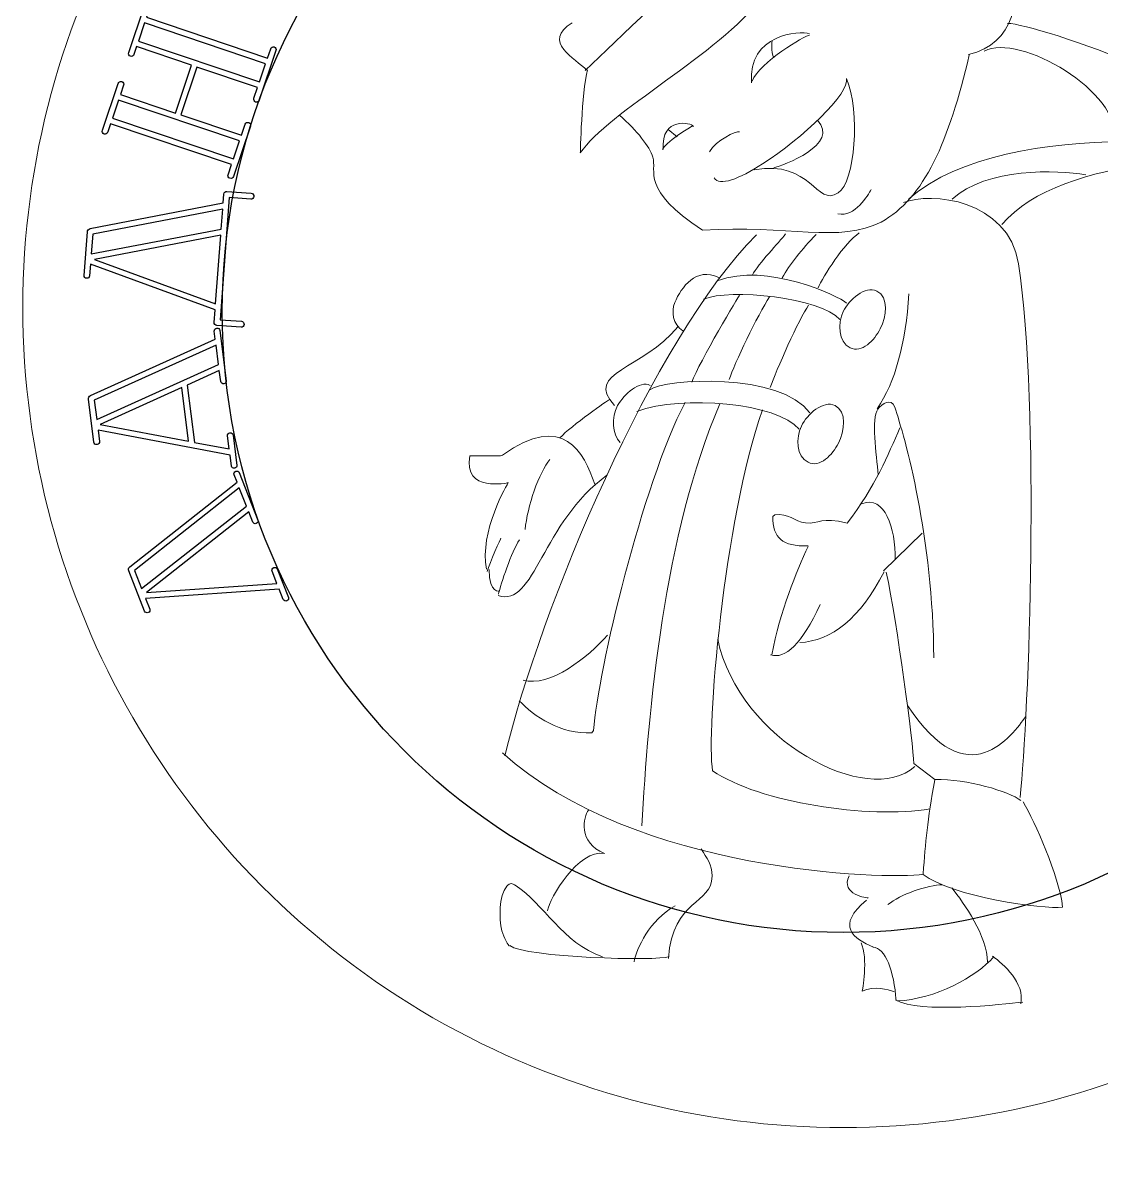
# Model space of a CAD drawing. Header units: millimetres. Extents: x -37.8 to 32.2, y 47.8 to 121.
# Drawn here: x -37.85 to 8.16, y 47.85 to 96.56 of the extents above; entities that cross this region are included whole.
import ezdxf

# ---------------------------------------------------------------- set-up
doc = ezdxf.new("R2010")
doc.units = ezdxf.units.MM
doc.header["$MEASUREMENT"] = 0
doc.layers.add('layer 1', color=7, linetype='Continuous')

msp = doc.modelspace()

# ---------------------------------------------------------------- linework, layer by layer
at = {"layer": 'layer 1', "color": 250}
msp.add_ellipse((-2.8405, 84.2364), major_axis=(0, 26.5), ratio=1, dxfattribs=at)
at = {"layer": 'layer 1', "lineweight": 9}
for points in [[(-37.8488, 84.4119), (-37.8488, 96.9162), (-31.1778, 108.4706), (-20.3488, 114.7228)], [(-13.8477, 94.5284), (-10.8969, 97.3666), (-4.4996, 103.6062), (0.1632, 106.0164)], [(0.3885, 99.011), (4.0151, 103.3359), (6.4028, 96.1052), (2.5059, 95.2041)], [(-14.0617, 91.0058), (-12.883, 92.7579), (-8.1018, 95.2556), (-6.3525, 97.6)], [(-14.4121, 96.5647), (-15.7341, 95.7524), (-14.2528, 95.0197), (-13.7909, 94.5418)], [(4.16, 96.5328), (5.4342, 96.5328), (14.4813, 93.3472), (15.5963, 90.9899)], [(-6.7507, 94.0003), (-6.9259, 96.055), (-4.696, 96.2621), (-4.2819, 96.0869)], [(-6.7348, 94.064), (-6.4083, 94.8843), (-4.473, 96.0232), (-4.2898, 96.0311)], [(3.1724, 95.3542), (4.6697, 96.1506), (9.034, 93.6021), (8.7473, 91.5633)], [(-5.8747, 95.8002), (-5.8747, 95.8002), (-5.9463, 95.3144), (-5.8109, 95.0675)], [(-1.232, 88.058), (0.6136, 89.0448), (1.679, 91.5293), (2.5353, 95.1949)], [(-13.759, 94.5578), (-14.0068, 93.5216), (-14.0617, 91.0058), (-14.0617, 91.0058)], [(-6.2872, 90.5364), (-4.5923, 91.6244), (-2.5242, 93.5709), (-2.7094, 94.1878)], [(-2.7094, 94.1878), (-2.1036, 92.7571), (-2.339, 89.7666), (-3.0554, 89.3015)], [(-12.3835, 92.6137), (-11.6365, 91.9538), (-11.1065, 91.2757), (-10.9675, 90.8292)], [(-10.5256, 91.1492), (-10.6212, 92.5827), (-9.3151, 92.296), (-9.2355, 92.1367)], [(-0.0395, 89.0546), (4.2178, 92.7714), (14.94, 91.1946), (15.6383, 90.9468)], [(-10.5495, 91.1571), (-10.5097, 91.3722), (-9.331, 92.1845), (-9.2434, 92.1526)], [(-5.8061, 90.3724), (-5.4457, 90.4512), (-2.9341, 91.3748), (-3.9477, 92.3997)], [(-10.3106, 92.0093), (-10.3106, 92.0093), (-9.9363, 91.6987), (-9.9363, 91.6987)], [(-8.5542, 91.0594), (-8.2675, 91.551), (-7.4166, 91.9492), (-7.2702, 91.9041)], [(-10.9675, 90.8292), (-10.7792, 90.2245), (-11.5273, 89.4494), (-8.8415, 87.7126)], [(-3.0554, 89.3015), (-4.0249, 88.6723), (-4.1704, 90.7351), (-6.6392, 90.2891)], [(3.925, 87.9509), (6.4704, 90.9918), (14.084, 90.8342), (15.5707, 90.9693)], [(-8.3515, 89.9444), (-8.1397, 89.5582), (-7.2771, 89.9008), (-6.2872, 90.5364)], [(1.8076, 89.0321), (3.2717, 90.3836), (6.2902, 90.2935), (7.5066, 90.0683)], [(-3.0713, 88.4096), (-2.3546, 88.2344), (-1.7652, 89.2219), (-1.6537, 89.4449)], [(4.6378, 86.2752), (4.1866, 89.0277), (0.8788, 89.3653), (-0.268, 88.8874)], [(-8.8415, 87.7126), (-5.2572, 87.936), (-2.9489, 87.1399), (-1.232, 88.058)], [(-17.2791, 65.2821), (-15.7703, 71.5624), (-10.9398, 83.1215), (-6.5436, 87.5176)], [(-6.7254, 85.7822), (-6.4551, 86.3003), (-5.5828, 87.1778), (-5.3013, 87.5495)], [(-5.4457, 85.6758), (-5.1303, 86.2502), (-4.6122, 86.8922), (-4.004, 87.5229)], [(-3.9139, 85.2478), (-3.7148, 85.7177), (-2.794, 87.1843), (-2.1569, 87.5905)], [(-8.2163, 85.5519), (-6.1138, 86.3483), (-3.048, 84.9131), (-2.6975, 84.5946)], [(4.7015, 63.4982), (5.0838, 67.0023), (5.5617, 80.0951), (4.6378, 86.2752)], [(-8.1524, 85.6859), (-9.124, 86.1637), (-9.7481, 85.2738), (-10.0319, 84.6187)], [(-8.7996, 84.7585), (-7.6846, 85.2523), (-3.8038, 84.824), (-2.9915, 83.9001)], [(-1.4069, 85.1125), (-1.9119, 85.3544), (-2.597, 84.7408), (-2.8404, 84.2364)], [(-9.2984, 81.221), (-8.9943, 82.0883), (-7.2651, 84.9466), (-7.2651, 84.9466)], [(-7.7076, 81.3322), (-7.5005, 82.0012), (-6.4875, 84.099), (-5.9863, 84.8649)], [(-1.2635, 83.5037), (-1.0061, 84.0215), (-0.8854, 84.8627), (-1.4069, 85.1125)], [(-0.0395, 85), (-0.1747, 82.8826), (-0.6252, 81.2157), (-1.3911, 80.0894)], [(-20.3488, 54.101), (-31.1778, 60.3532), (-37.8488, 71.9076), (-37.8488, 84.4119)], [(-10.0319, 84.6187), (-10.1942, 84.244), (-10.1115, 83.6949), (-9.6815, 83.4082)], [(-5.9637, 80.9905), (-5.7089, 81.7072), (-4.7335, 83.9311), (-4.3194, 84.5045)], [(-2.8404, 84.2364), (-3.0845, 83.7305), (-3.056, 82.9429), (-2.5537, 82.6914)], [(-12.6088, 80.2246), (-13.9017, 81.6812), (-11.4252, 81.714), (-9.8832, 83.6034)], [(-2.5537, 82.6914), (-2.0561, 82.4423), (-1.5112, 83.0055), (-1.2635, 83.5037)], [(-11.0996, 80.8899), (-10.4943, 81.3837), (-5.4849, 81.6613), (-4.2743, 79.9092)], [(-11.0831, 81.0827), (-11.5132, 81.3216), (-12.2132, 80.7023), (-12.4689, 80.2226)], [(-12.8341, 80.4724), (-12.8341, 80.4724), (-14.4559, 79.3686), (-14.9289, 78.8505)], [(-11.6476, 79.9738), (-9.7203, 80.6905), (-5.6327, 80.3418), (-4.7248, 79.2109)], [(-3.1944, 80.2252), (-3.6995, 80.4671), (-4.3846, 79.8535), (-4.628, 79.3492)], [(-1.3685, 80.0669), (-1.1913, 80.3001), (-0.7911, 80.5677), (-0.6477, 80.157)], [(-13.4422, 76.8683), (-13.9153, 78.2198), (-14.7713, 79.9768), (-17.3842, 78.1072)], [(-9.5904, 80.3598), (-11.4375, 76.7782), (-13.2964, 68.9527), (-13.4991, 66.3623)], [(-12.4689, 80.2226), (-12.7462, 79.7021), (-12.7078, 79.012), (-12.3574, 78.6457)], [(-8.1037, 80.3034), (-10.5012, 74.7621), (-11.1672, 67.1597), (-11.4375, 62.2942)], [(-6.291, 80.0443), (-7.9513, 75.3326), (-8.6893, 66.3038), (-8.419, 64.6369)], [(-3.0511, 78.6165), (-2.7937, 79.1342), (-2.673, 79.9755), (-3.1944, 80.2252)], [(-1.346, 77.2737), (-1.4361, 78.1522), (-1.6573, 79.6869), (-1.3685, 80.0669)], [(-0.6477, 80.157), (-0.21, 78.9036), (0.9967, 74.5481), (1.0192, 69.4574)], [(-4.628, 79.3492), (-4.8721, 78.8432), (-4.8435, 78.0557), (-4.3413, 77.8042)], [(-2.675, 75.2014), (-1.4586, 76.8007), (-0.9405, 78.1072), (-0.4225, 79.2785)], [(-4.3413, 77.8042), (-3.8437, 77.555), (-3.2988, 78.1182), (-3.0511, 78.6165)], [(-18.7808, 78.0846), (-19.0736, 76.4853), (-17.1364, 76.9358), (-17.1364, 76.9358)], [(-15.3569, 77.927), (-15.83, 77.3638), (-16.3255, 75.9222), (-16.4156, 74.9311)], [(-12.9242, 77.2512), (-15.6948, 75.269), (-16.0102, 71.5748), (-17.5644, 72.1154)], [(-17.1364, 76.9358), (-17.1364, 76.9358), (-18.3979, 74.8184), (-18.06, 73.2416)], [(-2.0443, 76.0348), (-1.0757, 76.4178), (-0.6027, 74.9987), (-0.6252, 73.6471)], [(-5.8511, 75.4942), (-5.8511, 75.4942), (-5.761, 75.5618), (-5.761, 75.5618)], [(-5.761, 75.5618), (-5.1754, 75.6519), (-4.9392, 75.2715), (-4.4468, 75.2173)], [(-4.4468, 75.2173), (-3.8645, 75.1532), (-3.79, 75.5055), (-2.675, 75.2014)], [(-4.3419, 74.2328), (-5.4457, 74.2103), (-5.8511, 74.5707), (-5.8511, 75.4942)], [(-17.4518, 74.5707), (-17.4518, 74.5707), (-17.9248, 73.5232), (-18.0375, 73.1403)], [(0.5236, 74.7734), (0.5236, 74.7734), (-1.1207, 73.1741), (-1.1207, 73.1741)], [(-16.6634, 74.4918), (-16.99, 74.0075), (-17.4631, 72.5884), (-17.5532, 72.1717)], [(-4.3419, 74.2103), (-4.8375, 73.1741), (-5.5358, 71.4171), (-5.8962, 69.5925)], [(-17.9474, 73.2304), (-17.9586, 72.1604), (-17.4969, 72.3181), (-17.4969, 72.3181)], [(-1.0982, 73.129), (-2.1119, 71.1468), (-3.3508, 70.1782), (-4.7023, 70.1106)], [(-1.0081, 73.1178), (-0.5463, 70.9666), (0.15, 65.7535), (0.165, 64.9457)], [(-3.8238, 71.7324), (-4.5897, 70.0656), (-5.333, 69.3673), (-5.9412, 69.5925)], [(-12.9016, 70.426), (-13.7126, 69.5024), (-15.3569, 68.1734), (-16.5057, 68.5113)], [(-8.2002, 70.2516), (-7.2923, 65.9351), (-1.7812, 63.0203), (0.2098, 64.8202)], [(-13.5774, 66.2587), (-14.8614, 66.1686), (-16.0614, 66.9761), (-16.6695, 67.6293)], [(-0.0958, 67.4301), (2.4834, 63.4543), (4.3755, 66.1799), (4.9499, 66.957)], [(-13.4991, 66.3623), (-13.4991, 66.3623), (-13.5774, 66.2587), (-13.5774, 66.2587)], [(-17.3842, 65.4027), (-11.7078, 60.2669), (-1.012, 59.9936), (0.5648, 60.2189)], [(0.165, 64.9457), (0.165, 64.9457), (1.0699, 64.2627), (1.0699, 64.2627)], [(-8.419, 64.6369), (-6.4368, 63.2853), (-1.7515, 62.5645), (0.8615, 63.015)], [(1.0642, 64.2539), (0.7545, 62.5082), (0.6588, 61.5959), (0.5687, 60.2444)], [(1.0699, 64.2627), (2.4477, 64.2866), (4.2237, 63.761), (4.7334, 63.3707)], [(-13.7112, 62.9566), (-13.9342, 62.6858), (-14.1732, 61.5709), (-13.0263, 61.109)], [(6.5173, 58.8153), (6.358, 60.1851), (5.3387, 62.4469), (4.829, 63.307)], [(-15.4633, 58.656), (-15.3837, 59.2135), (-14.1254, 61.3001), (-13.0423, 61.109)], [(-8.901, 61.3001), (-8.6621, 60.9019), (-8.4407, 60.6603), (-8.4391, 60.1374)], [(-8.4391, 60.1374), (-8.435, 58.9255), (-10.1115, 59.1976), (-10.3027, 56.6332)], [(-2.5849, 60.1543), (-2.999, 59.342), (-1.774, 59.2082), (-1.774, 59.2082)], [(0.5603, 60.217), (1.7708, 59.2613), (5.7209, 58.7198), (6.5173, 58.8153)], [(-17.4065, 57.8119), (-17.5308, 58.3362), (-17.5469, 59.2953), (-17.1995, 59.7073)], [(-17.1995, 59.7073), (-17.0575, 59.8757), (-16.9867, 59.842), (-16.8012, 59.7232)], [(-16.8012, 59.7232), (-15.6622, 58.994), (-14.8102, 57.2862), (-13.1219, 56.6969)], [(-0.937, 58.9268), (-0.4273, 59.3569), (0.7673, 59.771), (1.3885, 59.771)], [(1.7867, 59.6436), (2.3283, 58.9746), (3.2999, 57.5889), (3.3158, 56.4739)], [(-1.8449, 59.118), (-3.1828, 58.0349), (-2.4024, 57.4614), (-1.5582, 57.111)], [(-10.0159, 58.879), (-11.0991, 58.2738), (-11.6725, 57.0314), (-11.768, 56.4898)], [(-17.1039, 57.1588), (-17.1039, 57.1588), (-17.3356, 57.5123), (-17.4065, 57.8119)], [(-10.2708, 56.7128), (-10.7168, 56.4898), (-16.4668, 56.681), (-17.0721, 57.1747)], [(-2.0838, 57.3022), (-1.7652, 56.6491), (-2.036, 55.2315), (-2.036, 55.2315)], [(-1.5741, 57.111), (-1.0325, 57.0951), (-0.6821, 56.0916), (-0.5866, 54.8333)], [(-0.5388, 54.8174), (1.0699, 54.8811), (2.838, 55.8368), (3.5866, 56.7128)], [(3.5229, 56.7288), (4.0007, 56.3783), (4.9086, 55.5979), (4.7334, 54.69)], [(-2.036, 55.2315), (-1.4944, 55.4704), (-0.9529, 55.3112), (-0.6662, 55.1997)], [(-0.6184, 54.8652), (0.4169, 54.2599), (3.9848, 54.674), (4.813, 54.7696)], [(14.6512, 54.101), (3.8222, 47.8489), (-9.5198, 47.8489), (-20.3488, 54.101)]]:
    msp.add_open_spline(points, degree=3, dxfattribs=at)
at = {"layer": 'layer 1', "color": 250}
for points, knots in [([(-27.2724, 95.4475), (-27.2724, 95.4475), (-27.4081, 95.0466), (-27.4081, 95.0466), (-27.4081, 95.0466), (-27.4081, 95.0466), (-32.5729, 96.7941), (-32.5729, 96.7941), (-32.5729, 96.7941), (-32.5729, 96.7941), (-32.4481, 97.1629), (-32.4481, 97.1629), (-32.4481, 97.1629), (-32.4264, 97.2271), (-32.4556, 97.2995), (-32.5198, 97.3212), (-32.5198, 97.3212), (-32.5839, 97.3429), (-32.651, 97.3031), (-32.6727, 97.2389), (-32.6727, 97.2389), (-32.6727, 97.2389), (-33.3321, 95.29), (-33.3321, 95.29), (-33.3321, 95.29), (-33.3538, 95.2259), (-33.3247, 95.1535), (-33.2606, 95.1318), (-33.2606, 95.1318), (-33.1963, 95.11), (-33.1292, 95.1499), (-33.1075, 95.2141), (-33.1075, 95.2141), (-33.1075, 95.2141), (-32.9962, 95.5429), (-32.9962, 95.5429), (-32.9962, 95.5429), (-32.9962, 95.5429), (-30.6464, 94.7479), (-30.6464, 94.7479), (-30.6464, 94.7479), (-30.6464, 94.7479), (-31.3357, 92.7107), (-31.3357, 92.7107), (-31.3357, 92.7107), (-31.3357, 92.7107), (-33.6855, 93.5058), (-33.6855, 93.5058), (-33.6855, 93.5058), (-33.6855, 93.5058), (-33.5525, 93.8988), (-33.5525, 93.8988), (-33.5525, 93.8988), (-33.5308, 93.9629), (-33.5627, 94.0273), (-33.6269, 94.0491), (-33.6269, 94.0491), (-33.691, 94.0708), (-33.7554, 94.0389), (-33.7771, 93.9748), (-33.7771, 93.9748), (-33.7771, 93.9748), (-34.4528, 91.9778), (-34.4528, 91.9778), (-34.4528, 91.9778), (-34.4799, 91.8976), (-34.4481, 91.8332), (-34.384, 91.8115), (-34.384, 91.8115), (-34.3197, 91.7897), (-34.2553, 91.8216), (-34.2282, 91.9018), (-34.2282, 91.9018), (-34.2282, 91.9018), (-34.1088, 92.2547), (-34.1088, 92.2547), (-34.1088, 92.2547), (-34.1088, 92.2547), (-28.9439, 90.5072), (-28.9439, 90.5072), (-28.9439, 90.5072), (-28.9439, 90.5072), (-29.0905, 90.0741), (-29.0905, 90.0741), (-29.0905, 90.0741), (-29.1122, 90.0099), (-29.0803, 89.9455), (-29.0161, 89.9238), (-29.0161, 89.9238), (-28.9439, 89.8994), (-28.8876, 89.934), (-28.8659, 89.9981), (-28.8659, 89.9981), (-28.8659, 89.9981), (-28.1359, 92.1554), (-28.1359, 92.1554), (-28.1359, 92.1554), (-28.1142, 92.2197), (-28.138, 92.2813), (-28.2102, 92.3058), (-28.2102, 92.3058), (-28.2744, 92.3275), (-28.3388, 92.2957), (-28.3605, 92.2314), (-28.3605, 92.2314), (-28.3605, 92.2314), (-28.5206, 91.7583), (-28.5206, 91.7583), (-28.5206, 91.7583), (-28.5206, 91.7583), (-31.1111, 92.6347), (-31.1111, 92.6347), (-31.1111, 92.6347), (-31.1111, 92.6347), (-30.4218, 94.6719), (-30.4218, 94.6719), (-30.4218, 94.6719), (-30.4218, 94.6719), (-27.8314, 93.7954), (-27.8314, 93.7954), (-27.8314, 93.7954), (-27.8314, 93.7954), (-27.9861, 93.3382), (-27.9861, 93.3382), (-27.9861, 93.3382), (-28.0078, 93.2741), (-27.9787, 93.2016), (-27.9144, 93.1799), (-27.9144, 93.1799), (-27.8503, 93.1582), (-27.7832, 93.1981), (-27.7615, 93.2622), (-27.7615, 93.2622), (-27.7615, 93.2622), (-27.0478, 95.3716), (-27.0478, 95.3716), (-27.0478, 95.3716), (-27.0261, 95.4357), (-27.0552, 95.5081), (-27.1193, 95.5298), (-27.1193, 95.5298), (-27.1836, 95.5516), (-27.2507, 95.5117), (-27.2724, 95.4475)], [0, 0, 0, 0, 0.027027, 0.027027, 0.027027, 0.027027, 0.0540541, 0.0540541, 0.0540541, 0.0540541, 0.0810811, 0.0810811, 0.0810811, 0.0810811, 0.1081081, 0.1081081, 0.1081081, 0.1081081, 0.1351351, 0.1351351, 0.1351351, 0.1351351, 0.1621622, 0.1621622, 0.1621622, 0.1621622, 0.1891892, 0.1891892, 0.1891892, 0.1891892, 0.2162162, 0.2162162, 0.2162162, 0.2162162, 0.2432432, 0.2432432, 0.2432432, 0.2432432, 0.2702703, 0.2702703, 0.2702703, 0.2702703, 0.2972973, 0.2972973, 0.2972973, 0.2972973, 0.3243243, 0.3243243, 0.3243243, 0.3243243, 0.3513514, 0.3513514, 0.3513514, 0.3513514, 0.3783784, 0.3783784, 0.3783784, 0.3783784, 0.4054054, 0.4054054, 0.4054054, 0.4054054, 0.4324324, 0.4324324, 0.4324324, 0.4324324, 0.4594595, 0.4594595, 0.4594595, 0.4594595, 0.4864865, 0.4864865, 0.4864865, 0.4864865, 0.5135135, 0.5135135, 0.5135135, 0.5135135, 0.5405405, 0.5405405, 0.5405405, 0.5405405, 0.5675676, 0.5675676, 0.5675676, 0.5675676, 0.5945946, 0.5945946, 0.5945946, 0.5945946, 0.6216216, 0.6216216, 0.6216216, 0.6216216, 0.6486486, 0.6486486, 0.6486486, 0.6486486, 0.6756757, 0.6756757, 0.6756757, 0.6756757, 0.7027027, 0.7027027, 0.7027027, 0.7027027, 0.7297297, 0.7297297, 0.7297297, 0.7297297, 0.7567568, 0.7567568, 0.7567568, 0.7567568, 0.7837838, 0.7837838, 0.7837838, 0.7837838, 0.8108108, 0.8108108, 0.8108108, 0.8108108, 0.8378378, 0.8378378, 0.8378378, 0.8378378, 0.8648649, 0.8648649, 0.8648649, 0.8648649, 0.8918919, 0.8918919, 0.8918919, 0.8918919, 0.9189189, 0.9189189, 0.9189189, 0.9189189, 0.9459459, 0.9459459, 0.9459459, 0.9459459, 1, 1, 1, 1]), ([(-32.9148, 95.7835), (-32.9148, 95.7835), (-32.6543, 96.5535), (-32.6543, 96.5535), (-32.6543, 96.5535), (-32.6543, 96.5535), (-27.4895, 94.806), (-27.4895, 94.806), (-27.4895, 94.806), (-27.4895, 94.806), (-27.75, 94.036), (-27.75, 94.036), (-27.75, 94.036), (-27.75, 94.036), (-32.9148, 95.7835), (-32.9148, 95.7835)], [0, 0, 0, 0, 0.2, 0.2, 0.2, 0.2, 0.4, 0.4, 0.4, 0.4, 0.6, 0.6, 0.6, 0.6, 1, 1, 1, 1]), ([(-28.8625, 90.7478), (-28.8625, 90.7478), (-34.0274, 92.4953), (-34.0274, 92.4953), (-34.0274, 92.4953), (-34.0274, 92.4953), (-33.7669, 93.2652), (-33.7669, 93.2652), (-33.7669, 93.2652), (-33.7669, 93.2652), (-28.602, 91.5177), (-28.602, 91.5177), (-28.602, 91.5177), (-28.602, 91.5177), (-28.8625, 90.7478), (-28.8625, 90.7478)], [0, 0, 0, 0, 0.2, 0.2, 0.2, 0.2, 0.4, 0.4, 0.4, 0.4, 0.6, 0.6, 0.6, 0.6, 1, 1, 1, 1]), ([(-29.2661, 89.2525), (-29.2661, 89.2525), (-29.295, 88.8726), (-29.295, 88.8726), (-29.295, 88.8726), (-29.295, 88.8726), (-34.9739, 87.776), (-34.9739, 87.776), (-34.9739, 87.776), (-35.0512, 87.7649), (-35.0895, 87.7083), (-35.0946, 87.6408), (-35.0946, 87.6408), (-35.0946, 87.6408), (-35.2365, 85.775), (-35.2365, 85.775), (-35.2365, 85.775), (-35.241, 85.716), (-35.1942, 85.6615), (-35.1266, 85.6563), (-35.1266, 85.6563), (-35.059, 85.6512), (-35.0045, 85.698), (-35.0001, 85.757), (-35.0001, 85.757), (-35.0001, 85.757), (-34.9622, 86.2552), (-34.9622, 86.2552), (-34.9622, 86.2552), (-34.9622, 86.2552), (-29.6422, 84.3053), (-29.6422, 84.3053), (-29.6422, 84.3053), (-29.6422, 84.3053), (-29.6826, 83.7735), (-29.6826, 83.7735), (-29.6826, 83.7735), (-29.6852, 83.7398), (-29.6786, 83.7138), (-29.6552, 83.6865), (-29.6552, 83.6865), (-29.6318, 83.6593), (-29.5987, 83.6482), (-29.5733, 83.6463), (-29.5733, 83.6463), (-29.5733, 83.6463), (-28.5349, 83.5674), (-28.5349, 83.5674), (-28.5349, 83.5674), (-28.4674, 83.5622), (-28.4123, 83.6175), (-28.4071, 83.685), (-28.4071, 83.685), (-28.402, 83.7525), (-28.4482, 83.8155), (-28.5157, 83.8206), (-28.5157, 83.8206), (-28.5157, 83.8206), (-29.4359, 83.8906), (-29.4359, 83.8906), (-29.4359, 83.8906), (-29.4359, 83.8906), (-29.0399, 89.0996), (-29.0399, 89.0996), (-29.0399, 89.0996), (-29.0399, 89.0996), (-28.1197, 89.0296), (-28.1197, 89.0296), (-28.1197, 89.0296), (-28.0522, 89.0245), (-27.997, 89.0797), (-27.9919, 89.1473), (-27.9919, 89.1473), (-27.9868, 89.2148), (-28.0329, 89.2777), (-28.1004, 89.2829), (-28.1004, 89.2829), (-28.1004, 89.2829), (-29.1388, 89.3618), (-29.1388, 89.3618), (-29.1388, 89.3618), (-29.2064, 89.367), (-29.261, 89.3202), (-29.2661, 89.2525)], [0, 0, 0, 0, 0.0454545, 0.0454545, 0.0454545, 0.0454545, 0.0909091, 0.0909091, 0.0909091, 0.0909091, 0.1363636, 0.1363636, 0.1363636, 0.1363636, 0.1818182, 0.1818182, 0.1818182, 0.1818182, 0.2272727, 0.2272727, 0.2272727, 0.2272727, 0.2727273, 0.2727273, 0.2727273, 0.2727273, 0.3181818, 0.3181818, 0.3181818, 0.3181818, 0.3636364, 0.3636364, 0.3636364, 0.3636364, 0.4090909, 0.4090909, 0.4090909, 0.4090909, 0.4545455, 0.4545455, 0.4545455, 0.4545455, 0.5, 0.5, 0.5, 0.5, 0.5454545, 0.5454545, 0.5454545, 0.5454545, 0.5909091, 0.5909091, 0.5909091, 0.5909091, 0.6363636, 0.6363636, 0.6363636, 0.6363636, 0.6818182, 0.6818182, 0.6818182, 0.6818182, 0.7272727, 0.7272727, 0.7272727, 0.7272727, 0.7727273, 0.7727273, 0.7727273, 0.7727273, 0.8181818, 0.8181818, 0.8181818, 0.8181818, 0.8636364, 0.8636364, 0.8636364, 0.8636364, 0.9090909, 0.9090909, 0.9090909, 0.9090909, 1, 1, 1, 1]), ([(-34.8646, 87.5384), (-34.8646, 87.5384), (-29.3155, 88.6025), (-29.3155, 88.6025), (-29.3155, 88.6025), (-29.3155, 88.6025), (-29.3797, 87.7583), (-29.3797, 87.7583), (-29.3797, 87.7583), (-29.3797, 87.7583), (-34.9282, 86.7026), (-34.9282, 86.7026), (-34.9282, 86.7026), (-34.9282, 86.7026), (-34.8646, 87.5384), (-34.8646, 87.5384)], [0, 0, 0, 0, 0.2, 0.2, 0.2, 0.2, 0.4, 0.4, 0.4, 0.4, 0.6, 0.6, 0.6, 0.6, 1, 1, 1, 1]), ([(-34.7935, 86.4631), (-34.7935, 86.4631), (-29.3996, 87.4965), (-29.3996, 87.4965), (-29.3996, 87.4965), (-29.3996, 87.4965), (-29.6223, 84.5671), (-29.6223, 84.5671), (-29.6223, 84.5671), (-29.6223, 84.5671), (-34.7935, 86.4631), (-34.7935, 86.4631)], [0, 0, 0, 0, 0.25, 0.25, 0.25, 0.25, 0.5, 0.5, 0.5, 0.5, 1, 1, 1, 1]), ([(-29.6813, 83.4048), (-29.6813, 83.4048), (-29.6375, 83.0605), (-29.6375, 83.0605), (-29.6375, 83.0605), (-29.6375, 83.0605), (-34.9559, 80.6522), (-34.9559, 80.6522), (-34.9559, 80.6522), (-35.0283, 80.6174), (-35.0556, 80.5627), (-35.047, 80.4956), (-35.047, 80.4956), (-35.047, 80.4956), (-34.8133, 78.6562), (-34.8133, 78.6562), (-34.8133, 78.6562), (-34.8059, 78.5973), (-34.7491, 78.5533), (-34.6819, 78.5619), (-34.6819, 78.5619), (-34.6146, 78.5704), (-34.5706, 78.6272), (-34.5781, 78.686), (-34.5781, 78.686), (-34.5781, 78.686), (-34.64, 79.1732), (-34.64, 79.1732), (-34.64, 79.1732), (-34.64, 79.1732), (-29.009, 78.1134), (-29.009, 78.1134), (-29.009, 78.1134), (-29.009, 78.1134), (-28.9493, 77.643), (-28.9493, 77.643), (-28.9493, 77.643), (-28.9418, 77.5842), (-28.8766, 77.5413), (-28.8178, 77.5488), (-28.8178, 77.5488), (-28.7506, 77.5573), (-28.7066, 77.6141), (-28.7141, 77.6729), (-28.7141, 77.6729), (-28.7141, 77.6729), (-28.8784, 78.9663), (-28.8784, 78.9663), (-28.8784, 78.9663), (-28.8859, 79.0252), (-28.9427, 79.0691), (-29.0098, 79.0606), (-29.0098, 79.0606), (-29.0687, 79.0531), (-29.1211, 78.9953), (-29.1136, 78.9364), (-29.1136, 78.9364), (-29.1136, 78.9364), (-29.0421, 78.3738), (-29.0421, 78.3738), (-29.0421, 78.3738), (-29.0421, 78.3738), (-30.5286, 78.6543), (-30.5286, 78.6543), (-30.5286, 78.6543), (-30.5286, 78.6543), (-30.8381, 81.0901), (-30.8381, 81.0901), (-30.8381, 81.0901), (-30.8381, 81.0901), (-29.4668, 81.7166), (-29.4668, 81.7166), (-29.4668, 81.7166), (-29.4668, 81.7166), (-29.4071, 81.2463), (-29.4071, 81.2463), (-29.4071, 81.2463), (-29.3996, 81.1874), (-29.3344, 81.1445), (-29.2755, 81.152), (-29.2755, 81.152), (-29.2084, 81.1605), (-29.1644, 81.2173), (-29.1719, 81.2762), (-29.1719, 81.2762), (-29.1719, 81.2762), (-29.4461, 83.4347), (-29.4461, 83.4347), (-29.4461, 83.4347), (-29.4536, 83.4935), (-29.5104, 83.5375), (-29.5775, 83.529), (-29.5775, 83.529), (-29.6363, 83.5215), (-29.6888, 83.4637), (-29.6813, 83.4048)], [0, 0, 0, 0, 0.04, 0.04, 0.04, 0.04, 0.08, 0.08, 0.08, 0.08, 0.12, 0.12, 0.12, 0.12, 0.16, 0.16, 0.16, 0.16, 0.2, 0.2, 0.2, 0.2, 0.24, 0.24, 0.24, 0.24, 0.28, 0.28, 0.28, 0.28, 0.32, 0.32, 0.32, 0.32, 0.36, 0.36, 0.36, 0.36, 0.4, 0.4, 0.4, 0.4, 0.44, 0.44, 0.44, 0.44, 0.48, 0.48, 0.48, 0.48, 0.52, 0.52, 0.52, 0.52, 0.56, 0.56, 0.56, 0.56, 0.6, 0.6, 0.6, 0.6, 0.64, 0.64, 0.64, 0.64, 0.68, 0.68, 0.68, 0.68, 0.72, 0.72, 0.72, 0.72, 0.76, 0.76, 0.76, 0.76, 0.8, 0.8, 0.8, 0.8, 0.84, 0.84, 0.84, 0.84, 0.88, 0.88, 0.88, 0.88, 0.92, 0.92, 0.92, 0.92, 1, 1, 1, 1]), ([(-34.6976, 79.6268), (-34.6976, 79.6268), (-34.8022, 80.4499), (-34.8022, 80.4499), (-34.8022, 80.4499), (-34.8022, 80.4499), (-29.6045, 82.8001), (-29.6045, 82.8001), (-29.6045, 82.8001), (-29.6045, 82.8001), (-29.4999, 81.977), (-29.4999, 81.977), (-29.4999, 81.977), (-29.4999, 81.977), (-34.6976, 79.6268), (-34.6976, 79.6268)], [0, 0, 0, 0, 0.2, 0.2, 0.2, 0.2, 0.4, 0.4, 0.4, 0.4, 0.6, 0.6, 0.6, 0.6, 1, 1, 1, 1]), ([(-30.7734, 78.7), (-30.7734, 78.7), (-34.5428, 79.416), (-34.5428, 79.416), (-34.5428, 79.416), (-34.5428, 79.416), (-31.0647, 80.9929), (-31.0647, 80.9929), (-31.0647, 80.9929), (-31.0647, 80.9929), (-30.7734, 78.7), (-30.7734, 78.7)], [0, 0, 0, 0, 0.25, 0.25, 0.25, 0.25, 0.5, 0.5, 0.5, 0.5, 1, 1, 1, 1]), ([(-28.8349, 77.2744), (-28.8349, 77.2744), (-28.7076, 76.9514), (-28.7076, 76.9514), (-28.7076, 76.9514), (-28.7076, 76.9514), (-33.2832, 73.3452), (-33.2832, 73.3452), (-33.2832, 73.3452), (-33.3448, 73.2937), (-33.3577, 73.234), (-33.3329, 73.171), (-33.3329, 73.171), (-33.3329, 73.171), (-32.6527, 71.446), (-32.6527, 71.446), (-32.6527, 71.446), (-32.631, 71.3909), (-32.5651, 71.3622), (-32.5021, 71.3871), (-32.5021, 71.3871), (-32.439, 71.4119), (-32.4104, 71.4778), (-32.4321, 71.533), (-32.4321, 71.533), (-32.4321, 71.533), (-32.6154, 71.9977), (-32.6154, 71.9977), (-32.6154, 71.9977), (-32.6154, 71.9977), (-26.9094, 72.3909), (-26.9094, 72.3909), (-26.9094, 72.3909), (-26.9094, 72.3909), (-26.7355, 71.9499), (-26.7355, 71.9499), (-26.7355, 71.9499), (-26.7137, 71.8947), (-26.6399, 71.8692), (-26.5848, 71.891), (-26.5848, 71.891), (-26.5218, 71.9158), (-26.4932, 71.9817), (-26.5149, 72.0369), (-26.5149, 72.0369), (-26.5149, 72.0369), (-26.9932, 73.2498), (-26.9932, 73.2498), (-26.9932, 73.2498), (-27.0149, 73.3049), (-27.0808, 73.3336), (-27.1438, 73.3087), (-27.1438, 73.3087), (-27.1989, 73.287), (-27.2355, 73.218), (-27.2137, 73.1628), (-27.2137, 73.1628), (-27.2137, 73.1628), (-27.0057, 72.6351), (-27.0057, 72.6351), (-27.0057, 72.6351), (-27.0057, 72.6351), (-32.578, 72.249), (-32.578, 72.249), (-32.578, 72.249), (-32.578, 72.249), (-28.2107, 75.6912), (-28.2107, 75.6912), (-28.2107, 75.6912), (-28.2107, 75.6912), (-28.0368, 75.2501), (-28.0368, 75.2501), (-28.0368, 75.2501), (-28.015, 75.1949), (-27.9412, 75.1694), (-27.886, 75.1912), (-27.886, 75.1912), (-27.8231, 75.216), (-27.7944, 75.2819), (-27.8162, 75.3371), (-27.8162, 75.3371), (-27.8162, 75.3371), (-28.6144, 77.3614), (-28.6144, 77.3614), (-28.6144, 77.3614), (-28.6361, 77.4165), (-28.702, 77.4451), (-28.765, 77.4203), (-28.765, 77.4203), (-28.8201, 77.3985), (-28.8567, 77.3295), (-28.8349, 77.2744)], [0, 0, 0, 0, 0.0416667, 0.0416667, 0.0416667, 0.0416667, 0.0833333, 0.0833333, 0.0833333, 0.0833333, 0.125, 0.125, 0.125, 0.125, 0.1666667, 0.1666667, 0.1666667, 0.1666667, 0.2083333, 0.2083333, 0.2083333, 0.2083333, 0.25, 0.25, 0.25, 0.25, 0.2916667, 0.2916667, 0.2916667, 0.2916667, 0.3333333, 0.3333333, 0.3333333, 0.3333333, 0.375, 0.375, 0.375, 0.375, 0.4166667, 0.4166667, 0.4166667, 0.4166667, 0.4583333, 0.4583333, 0.4583333, 0.4583333, 0.5, 0.5, 0.5, 0.5, 0.5416667, 0.5416667, 0.5416667, 0.5416667, 0.5833333, 0.5833333, 0.5833333, 0.5833333, 0.625, 0.625, 0.625, 0.625, 0.6666667, 0.6666667, 0.6666667, 0.6666667, 0.7083333, 0.7083333, 0.7083333, 0.7083333, 0.75, 0.75, 0.75, 0.75, 0.7916667, 0.7916667, 0.7916667, 0.7916667, 0.8333333, 0.8333333, 0.8333333, 0.8333333, 0.875, 0.875, 0.875, 0.875, 0.9166667, 0.9166667, 0.9166667, 0.9166667, 1, 1, 1, 1]), ([(-32.78, 72.4151), (-32.78, 72.4151), (-33.0812, 73.1792), (-33.0812, 73.1792), (-33.0812, 73.1792), (-33.0812, 73.1792), (-28.6113, 76.7073), (-28.6113, 76.7073), (-28.6113, 76.7073), (-28.6113, 76.7073), (-28.3069, 75.9354), (-28.3069, 75.9354), (-28.3069, 75.9354), (-28.3069, 75.9354), (-32.78, 72.4151), (-32.78, 72.4151)], [0, 0, 0, 0, 0.2, 0.2, 0.2, 0.2, 0.4, 0.4, 0.4, 0.4, 0.6, 0.6, 0.6, 0.6, 1, 1, 1, 1])]:
    msp.add_open_spline(points, degree=3, knots=knots, dxfattribs=at)
at = {"layer": 'layer 1', "lineweight": 9}
for points in [[(-1.4069, 85.1125), (-1.4069, 85.1125), (-1.4069, 85.1125), (-1.4069, 85.1125), (-1.4069, 85.1125), (-1.4069, 85.1125), (-1.4069, 85.1125), (-1.4069, 85.1125)], [(-3.1944, 80.2252), (-3.1944, 80.2252), (-3.1944, 80.2252), (-3.1944, 80.2252), (-3.1944, 80.2252), (-3.1944, 80.2252), (-3.1944, 80.2252), (-3.1944, 80.2252)], [(-17.3842, 78.1072), (-17.3842, 78.1072), (-17.468, 78.0806), (-17.468, 78.0806), (-17.468, 78.0806), (-17.468, 78.0806), (-18.7808, 78.0846), (-18.7808, 78.0846)]]:
    msp.add_open_spline(points, degree=3, knots=[0, 0, 0, 0, 0.3333333, 0.3333333, 0.3333333, 0.3333333, 1, 1, 1, 1], dxfattribs=at)

doc.saveas('drawing.dxf')
